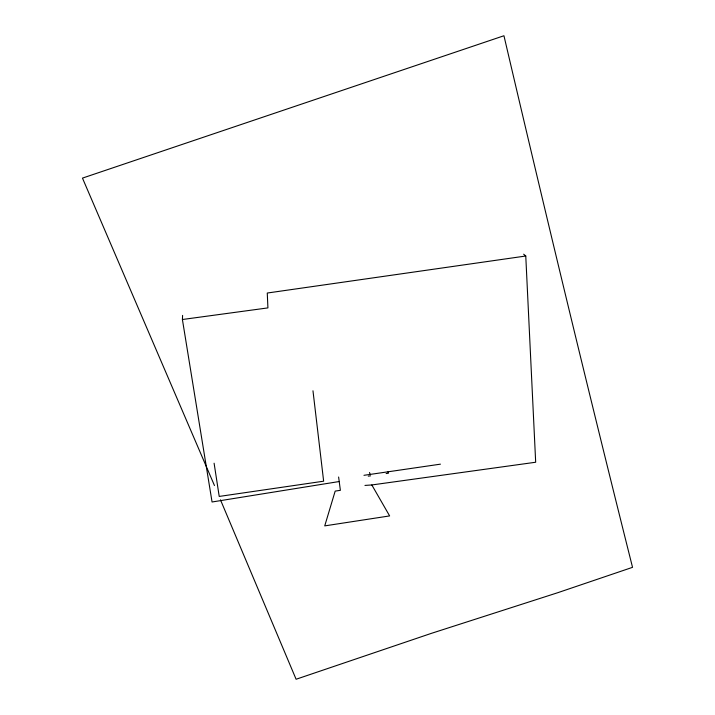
<?xml version="1.0" encoding="UTF-8"?>
<svg xmlns="http://www.w3.org/2000/svg" width="715" height="715" viewBox="0 0 715 715"><rect width="100%" height="100%" fill="white"/><g stroke="black" fill="none" stroke-linecap="round" stroke-linejoin="round"><path stroke-width="1.07" d="M339.455 481.49L212.06 501.993L182.405 319.507L182.602 315.395M363.962 475.314L440.44 464.16M368.279 476.154L370.584 475.824M386.136 473.545L388.442 473.214L388.022 471.802M364.954 485.422L371.827 484.958L535.678 462.239L525.766 256.015L267.267 293.034L267.919 307.897L182.405 319.507M523.657 254.183L525.766 256.015M371.827 484.958L389.63 515.917L324.735 525.883L335.183 491.098L340.376 490.329L338.615 477.012M214.473 485.548L82.466 178.107L503.95 35.75C545.447 213.267 588.132 390.515 632.534 567.335L557.834 592.681L431.243 633.401L296.099 679.25L220.47 499.83M369.503 472.508L370.156 474.411M214.098 463.204L219.219 496.433L323.645 481.195L312.973 390.783"/></g></svg>
